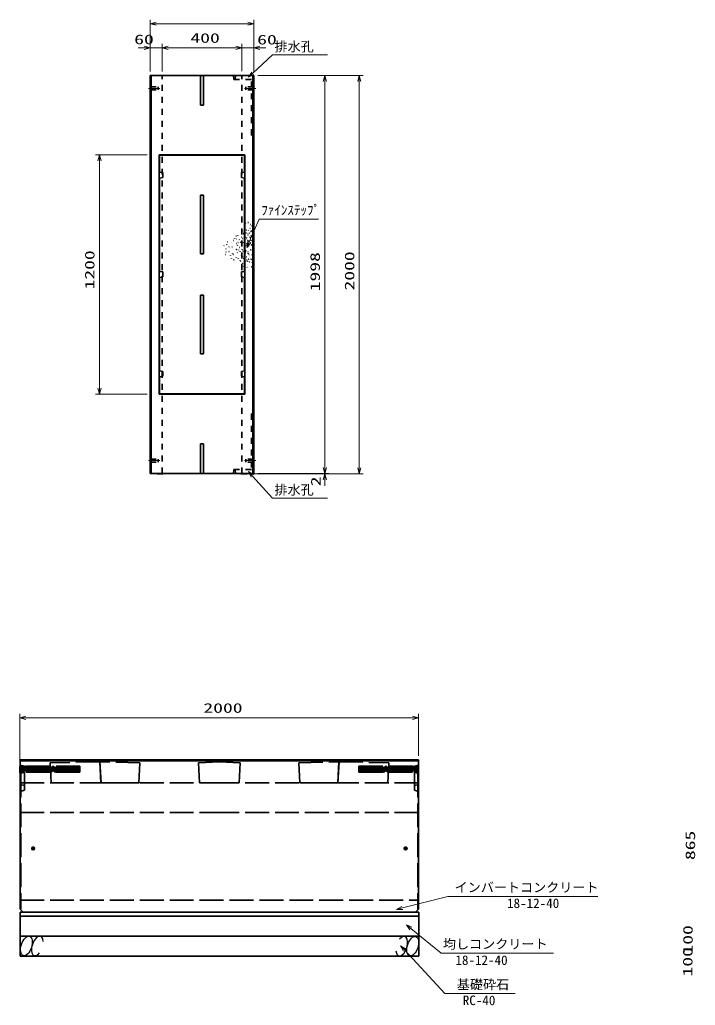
# Model space of a CAD drawing. Units: millimetres on the paper. Extents: x 15 to 1218, y 8 to 859.
# Drawn here: x 489.9 to 659.3, y 438.4 to 685.7 of the extents above; entities that cross this region are included whole.
import ezdxf
from ezdxf.enums import TextEntityAlignment as Align

# ---------------------------------------------------------------- set-up
doc = ezdxf.new("R2010")
doc.units = ezdxf.units.MM
for name, pattern in [('DASHED', [7.5, 6, -1.5]), ('USER2', [18.5, 12, -1.5, 3.5, -1.5]), ('USER3', [3, 1.5, -1.5])]:
    doc.linetypes.add(name, pattern=pattern)
for name, color, linetype, lineweight in [('D-BMK（構造物基準線）', 2, 'USER2', 18), ('D-STR-DIM（寸法）', 7, 'Continuous', 13), ('D-STR-HTXT(均しCON-旗)', 7, 'Continuous', 13), ('D-STR-HTXT(基礎砕石-旗)', 7, 'Continuous', 13), ('D-STR-HTXT（WS-旗）', 7, 'Continuous', 13), ('D-STR-HTXT（旗上げ）', 7, 'Continuous', 13), ('D-STR-STRF(グリ)', 7, 'Continuous', 25), ('D-STR（構造物）', 1, 'Continuous', 35)]:
    doc.layers.add(name, color=color, linetype=linetype, lineweight=lineweight)
doc.styles.add('ＭＳ ゴシック', font='')
doc.styles.get('ＭＳ ゴシック').set_extended_font_data('MS Gothic')

# ---------------------------------------------------------------- blocks, each defined once
blk = doc.blocks.new('_Open30')
at = {"color": 7, "linetype": 'Continuous', "lineweight": 13}
for p, q in [((-1, 0.2679), (0, 0)), ((0, 0), (-1, -0.2679)), ((0, 0), (-1, 0))]:
    blk.add_line(p, q, dxfattribs=at)

msp = doc.modelspace()

# ---------------------------------------------------------------- linework, layer by layer
at = {"layer": 'D-BMK（構造物基準線）'}
for p, q in [((522.168, 668.477), (525.017, 668.477)), ((546.243, 668.477), (549.092, 668.477)), ((522.168, 575.077), (525.017, 575.077)), ((549.092, 575.077), (546.243, 575.077))]:
    msp.add_line(p, q, dxfattribs=at)
at = {"layer": 'D-STR-DIM（寸法）'}
for p, q in [((522.63, 672.727), (522.63, 685.704)), ((548.63, 679.684), (548.63, 685.704)), ((524.13, 684.704), (547.13, 684.704)), ((521.13, 678.654), (519.63, 678.654)), ((522.63, 672.727), (522.63, 679.654)), ((522.63, 678.654), (525.63, 678.654)), ((525.63, 672.727), (525.63, 679.654)), ((525.63, 672.779), (525.63, 679.654)), ((527.13, 678.654), (544.13, 678.654)), ((527.13, 678.654), (528.63, 678.654)), ((544.13, 678.654), (542.63, 678.654)), ((545.63, 672.757), (545.63, 679.654)), ((545.63, 672.757), (545.63, 679.654)), ((545.63, 678.654), (548.63, 678.654)), ((548.63, 672.727), (548.63, 679.654)), ((550.13, 678.654), (551.63, 678.654)), ((549.63, 671.727), (567.419, 671.727)), ((565.982, 671.727), (576.059, 671.727)), ((566.419, 573.327), (566.419, 670.227)), ((575.059, 573.227), (575.059, 670.227)), ((521.88, 651.777), (508.917, 651.777)), ((509.917, 593.277), (509.917, 650.277)), ((521.88, 591.777), (508.917, 591.777)), ((566.419, 573.327), (566.419, 574.827)), ((548.38, 571.727), (567.419, 571.727)), ((549.63, 571.827), (567.419, 571.827)), ((549.63, 571.827), (567.419, 571.827)), ((564.982, 571.727), (576.059, 571.727)), ((566.419, 571.827), (566.419, 571.727)), ((566.419, 570.227), (566.419, 568.727)), ((489.928, 499.275), (489.928, 511.541)), ((491.428, 510.541), (588.418, 510.541)), ((589.918, 501.022), (589.918, 511.541))]:
    msp.add_line(p, q, dxfattribs=at)
at = {"layer": 'D-STR-HTXT(均しCON-旗)'}
for points in [[(634.851, 465.74), (597.218, 465.693), (585.854, 462.828)], [(623.774, 451.459), (595.567, 451.459), (588.008, 457.673)]]:
    msp.add_lwpolyline(points, dxfattribs=at)
at = {"layer": 'D-STR-HTXT(基礎砕石-旗)'}
msp.add_lwpolyline([(614.089, 441.38), (596.518, 441.38), (586.428, 452.246)], dxfattribs=at)
at = {"layer": 'D-STR-HTXT（WS-旗）'}
for points in [[(567.085, 676.873), (553.296, 676.873), (548.338, 672.284)], [(567.085, 565.678), (553.296, 565.678), (548.249, 571.211)]]:
    msp.add_lwpolyline(points, dxfattribs=at)
at = {"layer": 'D-STR-HTXT（旗上げ）'}
msp.add_lwpolyline([(564.803, 635.686), (549.973, 635.686), (547.474, 629.935)], dxfattribs=at)
at = {"layer": 'D-STR-STRF(グリ)'}
for centre, major_axis in [((491.593, 453.293), (0.79, 2.421)), ((588.442, 453.246), (-0.79, -2.421))]:
    msp.add_ellipse(centre, major_axis=major_axis, ratio=0.5139, dxfattribs=at)
for centre, start_param, end_param in [((494.334, 453.293), 5.3575563, 10.3750652), ((585.702, 453.246), 2.2159636, 7.2334726)]:
    msp.add_ellipse(centre, major_axis=(0.79, 2.421), ratio=0.5139, start_param=start_param, end_param=end_param, dxfattribs=at)
at = {"layer": 'D-STR（構造物）'}
for p, q in [((522.63, 571.827), (522.63, 671.727)), ((522.63, 671.727), (548.63, 671.727)), ((522.881, 571.827), (522.881, 671.727)), ((535.255, 671.727), (535.255, 664.227)), ((536.005, 671.727), (536.005, 664.227)), ((548.38, 571.827), (548.38, 671.727)), ((548.63, 571.827), (548.63, 671.727)), ((536.005, 664.227), (535.255, 664.227)), ((524.88, 591.777), (524.88, 651.777)), ((524.88, 651.777), (546.38, 651.777)), ((524.955, 651.702), (546.305, 651.702)), ((524.955, 647.452), (524.955, 651.702)), ((546.305, 647.452), (546.305, 651.702)), ((546.38, 591.777), (546.38, 651.777)), ((524.955, 647.452), (525.755, 647.327)), ((525.755, 646.077), (524.955, 645.952)), ((524.955, 645.952), (524.955, 622.527)), ((525.755, 647.327), (525.755, 646.077)), ((546.305, 647.452), (545.505, 647.327)), ((545.505, 647.327), (545.505, 646.077)), ((545.505, 646.077), (546.305, 645.952)), ((546.305, 645.952), (546.305, 622.527)), ((535.255, 641.702), (535.255, 626.952)), ((535.255, 641.702), (536.005, 641.702)), ((536.005, 626.952), (536.005, 641.702)), ((546.399, 633.775), (546.452, 633.722)), ((546.452, 633.722), (546.505, 633.775)), ((546.513, 634.629), (546.585, 634.61)), ((547.138, 634.805), (547.196, 634.853)), ((547.196, 634.853), (547.244, 634.795)), ((547.697, 633.366), (547.625, 633.347)), ((547.678, 633.439), (547.697, 633.366)), ((547.714, 634.298), (547.789, 634.298)), ((548.061, 633.914), (548.114, 633.967)), ((548.114, 633.967), (548.167, 633.914)), ((543.727, 630.801), (543.746, 630.874)), ((544.199, 631.384), (544.146, 631.437)), ((544.175, 630.677), (544.239, 630.714)), ((544.199, 631.384), (544.252, 631.437)), ((544.615, 631.561), (544.578, 631.626)), ((545.58, 631.181), (545.523, 631.133)), ((545.744, 632.639), (545.738, 632.713)), ((545.765, 630.846), (545.827, 630.803)), ((545.827, 630.803), (545.784, 630.741)), ((546.033, 632.041), (545.962, 632.066)), ((546.492, 633.052), (546.427, 633.015)), ((546.445, 631.925), (546.477, 631.857)), ((546.662, 632.229), (546.601, 632.186)), ((546.662, 632.229), (546.705, 632.168)), ((546.773, 630.816), (546.848, 630.816)), ((546.792, 630.986), (546.779, 631.06)), ((546.879, 632.902), (546.805, 632.915)), ((547.096, 632.053), (547.157, 632.096)), ((547.204, 631.625), (547.13, 631.632)), ((547.157, 632.096), (547.2, 632.034)), ((547.218, 632.831), (547.243, 632.902)), ((547.426, 632.156), (547.494, 632.187)), ((547.548, 631.209), (547.5, 631.267)), ((547.659, 631.151), (547.598, 631.108)), ((547.702, 631.09), (547.659, 631.151)), ((547.814, 632.529), (547.828, 632.603)), ((547.828, 632.603), (547.901, 632.59)), ((547.951, 631.099), (547.877, 631.112)), ((547.938, 631.025), (547.951, 631.099)), ((547.942, 631.477), (547.979, 631.542)), ((547.979, 631.542), (548.044, 631.505)), ((548.009, 632.729), (548.071, 632.772)), ((548.071, 632.772), (548.114, 632.71)), ((541.134, 629.057), (541.114, 628.985)), ((541.586, 628.181), (541.661, 628.181)), ((541.817, 629.281), (541.759, 629.232)), ((541.865, 629.223), (541.817, 629.281)), ((541.974, 629.97), (541.899, 629.976)), ((542.41, 628.726), (542.335, 628.726)), ((542.788, 628.342), (542.735, 628.395)), ((542.939, 629.679), (542.945, 629.754)), ((543.157, 628.643), (543.189, 628.711)), ((543.417, 630.294), (543.492, 630.301)), ((544.193, 629.587), (544.225, 629.519)), ((544.468, 629.09), (544.525, 629.138)), ((544.525, 629.138), (544.573, 629.081)), ((544.682, 629.827), (544.608, 629.834)), ((544.991, 630.564), (544.965, 630.493)), ((545.043, 628.584), (545.118, 628.584)), ((545.118, 628.584), (545.118, 628.509)), ((545.242, 629.849), (545.174, 629.818)), ((545.242, 629.849), (545.21, 629.917)), ((545.444, 628.252), (545.391, 628.199)), ((545.93, 629.744), (545.881, 629.801)), ((546.182, 629.705), (546.117, 629.667)), ((546.144, 629.77), (546.182, 629.705)), ((546.408, 630.445), (546.483, 630.438)), ((546.622, 629.098), (546.585, 629.033)), ((546.786, 629.478), (546.858, 629.498)), ((546.858, 629.498), (546.839, 629.57)), ((547.016, 630.294), (546.944, 630.275)), ((547.045, 628.741), (547.032, 628.668)), ((547.179, 630.257), (547.24, 630.214)), ((547.24, 630.214), (547.197, 630.153)), ((547.3, 628.931), (547.238, 628.888)), ((547.3, 628.931), (547.343, 628.87)), ((547.86, 630.302), (547.934, 630.315)), ((547.99, 629.247), (547.916, 629.234)), ((547.934, 630.315), (547.947, 630.241)), ((548.003, 629.173), (547.99, 629.247)), ((548.232, 629.076), (548.17, 629.119)), ((548.189, 629.015), (548.232, 629.076)), ((535.255, 626.952), (536.005, 626.952)), ((541.551, 626.825), (541.531, 626.753)), ((541.69, 627.463), (541.633, 627.415)), ((542.355, 627.475), (542.42, 627.513)), ((542.42, 627.513), (542.382, 627.577)), ((542.796, 626.515), (542.77, 626.445)), ((543.015, 625.869), (543.047, 625.801)), ((543.25, 626.98), (543.23, 627.052)), ((543.434, 626.892), (543.369, 626.855)), ((543.434, 626.892), (543.471, 626.827)), ((543.558, 626.423), (543.611, 626.476)), ((544.174, 625.931), (544.194, 626.004)), ((544.295, 628.038), (544.295, 627.963)), ((544.37, 628.038), (544.295, 628.038)), ((544.431, 627.268), (544.501, 627.242)), ((544.694, 625.769), (544.701, 625.694)), ((544.763, 627.911), (544.743, 627.984)), ((545.145, 627.519), (545.077, 627.487)), ((545.177, 627.451), (545.145, 627.519)), ((545.476, 626.502), (545.408, 626.47)), ((545.508, 626.434), (545.476, 626.502)), ((545.723, 628.017), (545.665, 627.968)), ((545.723, 628.017), (545.771, 627.959)), ((545.754, 626.4), (545.728, 626.329)), ((545.908, 627.681), (545.969, 627.638)), ((545.969, 627.638), (545.926, 627.577)), ((546.096, 625.85), (546.023, 625.869)), ((546.077, 625.777), (546.096, 625.85)), ((546.248, 626.602), (546.176, 626.583)), ((546.303, 627.051), (546.228, 627.051)), ((546.229, 626.675), (546.248, 626.602)), ((546.517, 625.902), (546.464, 625.955)), ((546.464, 625.849), (546.517, 625.902)), ((546.625, 627.274), (546.551, 627.28)), ((546.613, 627.688), (546.67, 627.736)), ((546.67, 627.736), (546.622, 627.794)), ((546.773, 626.227), (546.848, 626.227)), ((547.159, 627.13), (547.087, 627.11)), ((547.179, 627.503), (547.107, 627.523)), ((547.178, 627.057), (547.159, 627.13)), ((547.16, 627.431), (547.179, 627.503)), ((547.345, 626.772), (547.403, 626.82)), ((547.403, 626.82), (547.355, 626.878)), ((547.74, 627.944), (547.802, 627.987)), ((547.802, 627.987), (547.845, 627.925)), ((547.87, 625.617), (547.876, 625.692)), ((548.093, 627.934), (548.08, 627.861)), ((548.099, 626.738), (548.092, 626.663)), ((543.538, 625.445), (543.595, 625.493)), ((543.595, 625.493), (543.643, 625.435)), ((545.22, 625.397), (545.22, 625.322)), ((545.336, 625.104), (545.283, 625.051)), ((545.765, 624.574), (545.69, 624.574)), ((545.75, 623.795), (545.718, 623.727)), ((545.765, 624.649), (545.765, 624.574)), ((546.115, 623.811), (546.061, 623.864)), ((546.061, 623.758), (546.115, 623.811)), ((546.319, 625.167), (546.262, 625.118)), ((546.319, 625.167), (546.271, 625.224)), ((546.409, 625.092), (546.409, 625.167)), ((546.57, 624.071), (546.623, 624.017)), ((546.833, 625.448), (546.765, 625.48)), ((546.871, 623.596), (546.939, 623.564)), ((546.939, 623.564), (546.907, 623.496)), ((546.941, 625.091), (547.015, 625.084)), ((547.015, 625.084), (547.009, 625.009)), ((547.285, 625.619), (547.213, 625.639)), ((547.285, 625.619), (547.266, 625.547)), ((547.509, 624.936), (547.451, 624.888)), ((547.461, 624.994), (547.509, 624.936)), ((547.976, 623.733), (547.982, 623.808)), ((548.066, 625.464), (548.018, 625.522)), ((548.115, 623.532), (548.172, 623.58)), ((548.172, 623.58), (548.124, 623.638)), ((548.198, 624.779), (548.205, 624.854)), ((525.755, 622.402), (524.955, 622.527)), ((524.955, 621.027), (525.755, 621.152)), ((524.955, 621.027), (524.955, 597.602)), ((525.755, 621.152), (525.755, 622.402)), ((545.505, 622.402), (546.305, 622.527)), ((545.505, 621.152), (545.505, 622.402)), ((546.305, 621.027), (545.505, 621.152)), ((546.305, 621.027), (546.305, 597.602)), ((535.255, 616.602), (536.005, 616.602)), ((535.255, 616.602), (535.255, 601.852)), ((536.005, 601.852), (536.005, 616.602)), ((535.255, 601.852), (536.005, 601.852)), ((525.755, 597.477), (524.955, 597.602)), ((524.955, 596.102), (525.755, 596.227)), ((524.955, 596.102), (524.955, 591.852)), ((525.755, 596.227), (525.755, 597.477)), ((545.505, 597.477), (546.305, 597.602)), ((545.505, 596.227), (545.505, 597.477)), ((546.305, 596.102), (545.505, 596.227)), ((546.305, 596.102), (546.305, 591.852)), ((524.88, 591.777), (546.38, 591.777)), ((524.955, 591.852), (546.305, 591.852)), ((535.255, 571.827), (535.255, 579.327)), ((535.255, 579.327), (536.005, 579.327)), ((536.005, 571.827), (536.005, 579.327)), ((522.63, 571.827), (548.63, 571.827)), ((524.38, 571.727), (524.28, 571.827)), ((525.88, 571.727), (524.38, 571.727)), ((525.88, 571.727), (525.98, 571.827)), ((545.381, 571.727), (545.281, 571.827)), ((545.381, 571.727), (546.88, 571.727)), ((546.88, 571.727), (546.98, 571.827)), ((490.018, 462.519), (490.018, 500.022)), ((490.018, 500.022), (539.968, 500.022)), ((490.018, 499.772), (539.968, 499.772)), ((589.918, 500.022), (539.968, 500.022)), ((589.918, 499.772), (539.968, 499.772)), ((589.918, 462.519), (589.918, 500.022)), ((489.928, 498.275), (490.023, 498.37)), ((489.928, 498.275), (489.928, 496.775)), ((489.928, 496.775), (490.023, 496.68)), ((510.293, 494.269), (519.793, 494.269)), ((534.993, 494.269), (539.968, 494.269)), ((544.943, 494.269), (539.968, 494.269)), ((569.643, 494.269), (560.143, 494.269)), ((492.818, 477.769), (493.718, 477.769)), ((493.268, 478.219), (493.268, 477.319)), ((587.118, 477.769), (586.218, 477.769)), ((586.668, 478.219), (586.668, 477.319)), ((490.018, 462.519), (490.768, 461.769)), ((589.918, 462.519), (589.168, 461.769)), ((590.018, 461.769), (490.018, 461.769)), ((490.018, 461.769), (490.018, 460.769)), ((490.018, 460.769), (590.018, 460.769)), ((490.018, 460.769), (590.018, 460.769)), ((490.018, 460.769), (490.018, 455.769)), ((539.968, 461.769), (490.768, 461.769)), ((539.968, 461.769), (589.168, 461.769)), ((590.018, 461.769), (590.018, 460.769)), ((590.018, 460.769), (590.018, 455.769)), ((490.018, 455.769), (590.018, 455.769)), ((490.018, 455.769), (490.018, 450.769)), ((490.018, 455.769), (590.018, 455.769)), ((590.018, 455.769), (590.018, 450.769)), ((490.018, 450.769), (590.018, 450.769))]:
    msp.add_line(p, q, dxfattribs=at)
at = {"layer": 'D-STR（構造物）', "linetype": 'USER3'}
for p, q in [((525.63, 571.827), (525.63, 671.727)), ((543.598, 670.677), (543.518, 671.727)), ((548.055, 670.677), (543.598, 670.677)), ((543.964, 670.677), (544.038, 671.727)), ((545.63, 571.827), (545.63, 671.727)), ((548.055, 656.727), (548.055, 670.677)), ((522.63, 668.827), (524.63, 668.827)), ((522.63, 668.127), (524.63, 668.127)), ((524.63, 668.127), (524.63, 668.827)), ((548.63, 668.827), (546.63, 668.827)), ((546.63, 668.127), (546.63, 668.827)), ((548.63, 668.127), (546.63, 668.127)), ((548.055, 656.727), (548.63, 656.727)), ((548.055, 586.827), (548.63, 586.827)), ((548.055, 586.827), (548.055, 572.877)), ((522.63, 575.427), (524.63, 575.427)), ((522.63, 574.727), (524.63, 574.727)), ((524.63, 575.427), (524.63, 574.727)), ((548.63, 575.427), (546.63, 575.427)), ((546.63, 575.427), (546.63, 574.727)), ((548.63, 574.727), (546.63, 574.727)), ((543.598, 572.877), (543.518, 571.827)), ((548.055, 572.877), (543.598, 572.877)), ((543.964, 572.877), (544.038, 571.827))]:
    msp.add_line(p, q, dxfattribs=at)
at = {"layer": 'D-STR（構造物）', "linetype": 'DASHED'}
for p, q in [((490.017, 498.172), (490.696, 498.511)), ((492.517, 498.422), (490.017, 497.172)), ((491.517, 498.422), (490.017, 497.672)), ((490.017, 496.672), (493.517, 498.422)), ((490.017, 498.422), (493.017, 496.922)), ((490.017, 497.922), (492.017, 496.922)), ((490.017, 497.422), (491.017, 496.922)), ((490.018, 498.675), (491.068, 498.422)), ((494.017, 496.922), (490.969, 498.446)), ((505.018, 498.422), (491.068, 498.422)), ((491.517, 496.922), (494.517, 498.422)), ((495.017, 496.922), (492.017, 498.422)), ((492.517, 496.922), (495.517, 498.422)), ((493.017, 498.422), (496.017, 496.922)), ((496.517, 498.422), (493.517, 496.922)), ((494.017, 498.422), (497.017, 496.922)), ((497.517, 498.422), (494.517, 496.922)), ((495.017, 498.422), (498.017, 496.922)), ((498.517, 498.422), (495.517, 496.922)), ((496.017, 498.422), (499.017, 496.922)), ((496.517, 496.922), (499.517, 498.422)), ((500.017, 496.922), (497.017, 498.422)), ((497.517, 496.922), (500.517, 498.422)), ((509.968, 499.524), (497.518, 499.27)), ((497.518, 499.27), (497.754, 494.269)), ((501.017, 496.922), (498.017, 498.422)), ((498.517, 496.922), (501.517, 498.422)), ((499.017, 498.422), (502.017, 496.922)), ((499.517, 496.922), (502.517, 498.422)), ((500.017, 498.422), (503.017, 496.922)), ((503.517, 498.422), (500.517, 496.922)), ((501.017, 498.422), (504.017, 496.922)), ((504.517, 498.422), (501.517, 496.922)), ((502.017, 498.422), (505.018, 496.921)), ((502.517, 496.922), (505.018, 498.172)), ((505.018, 497.421), (503.017, 498.422)), ((503.517, 496.922), (505.018, 497.672)), ((505.018, 497.921), (504.017, 498.422)), ((504.517, 496.922), (505.018, 497.172)), ((505.018, 496.922), (505.018, 498.422)), ((509.968, 499.524), (510.232, 494.269)), ((510.293, 494.269), (510.028, 499.522)), ((520.043, 499.274), (510.043, 499.524)), ((520.043, 499.274), (519.793, 494.269)), ((534.743, 499.274), (539.918, 499.524)), ((534.993, 494.269), (534.743, 499.274)), ((545.193, 499.274), (540.018, 499.524)), ((544.943, 494.269), (545.193, 499.274)), ((559.893, 499.274), (569.893, 499.524)), ((559.893, 499.274), (560.143, 494.269)), ((569.643, 494.269), (569.907, 499.522)), ((569.968, 499.524), (569.703, 494.269)), ((569.968, 499.524), (582.418, 499.27)), ((574.918, 496.922), (574.918, 498.422)), ((574.918, 498.422), (588.867, 498.422)), ((577.919, 498.422), (574.918, 496.921)), ((574.918, 497.421), (576.919, 498.422)), ((574.918, 497.921), (575.919, 498.422)), ((577.419, 496.922), (574.918, 498.172)), ((576.419, 496.922), (574.918, 497.672)), ((575.419, 496.922), (574.918, 497.172)), ((575.419, 498.422), (578.419, 496.922)), ((578.919, 498.422), (575.919, 496.922)), ((576.419, 498.422), (579.419, 496.922)), ((579.919, 498.422), (576.919, 496.922)), ((580.419, 496.922), (577.419, 498.422)), ((580.919, 498.422), (577.919, 496.922)), ((581.419, 496.922), (578.419, 498.422)), ((578.919, 496.922), (581.919, 498.422)), ((582.419, 496.922), (579.419, 498.422)), ((579.919, 496.922), (582.919, 498.422)), ((583.419, 496.922), (580.419, 498.422)), ((583.919, 498.422), (580.919, 496.922)), ((581.419, 498.422), (584.419, 496.922)), ((584.919, 498.422), (581.919, 496.922)), ((582.418, 499.27), (582.182, 494.269)), ((582.419, 498.422), (585.419, 496.922)), ((585.919, 498.422), (582.919, 496.922)), ((583.419, 498.422), (586.419, 496.922)), ((586.919, 498.422), (583.919, 496.922)), ((587.419, 496.922), (584.419, 498.422)), ((584.919, 496.922), (587.919, 498.422)), ((588.419, 496.922), (585.419, 498.422)), ((585.919, 496.922), (588.966, 498.446)), ((589.919, 496.672), (586.419, 498.422)), ((589.919, 498.422), (586.919, 496.922)), ((587.419, 498.422), (589.919, 497.172)), ((589.919, 497.922), (587.919, 496.922)), ((588.419, 498.422), (589.919, 497.672)), ((589.918, 498.675), (588.867, 498.422)), ((589.919, 497.422), (588.919, 496.922)), ((589.919, 498.172), (589.24, 498.511)), ((490.018, 496.595), (491.068, 496.922)), ((490.178, 496.567), (490.178, 462.519)), ((505.018, 496.922), (491.067, 496.922)), ((491.068, 492.346), (491.068, 496.922)), ((574.918, 496.922), (588.869, 496.922)), ((589.918, 496.595), (588.868, 496.922)), ((588.868, 492.346), (588.868, 496.922)), ((589.758, 496.567), (589.758, 462.519)), ((490.018, 494.269), (539.968, 494.269)), ((491.068, 493.543), (490.018, 493.812)), ((490.018, 492.077), (491.068, 492.346)), ((589.918, 494.269), (539.968, 494.269)), ((588.868, 493.543), (589.918, 493.812)), ((589.918, 492.077), (588.868, 492.346)), ((490.018, 486.769), (539.968, 486.769)), ((589.918, 486.769), (539.968, 486.769)), ((490.018, 464.769), (589.817, 464.769))]:
    msp.add_line(p, q, dxfattribs=at)
at = {"layer": 'D-STR（構造物）'}
for centre, radius in [((493.268, 477.769), 0.35), ((493.268, 477.769), 0.3), ((586.668, 477.769), 0.35), ((586.668, 477.769), 0.3)]:
    msp.add_circle(centre, radius, dxfattribs=at)

# ---------------------------------------------------------------- block references
at = {"layer": 'D-STR-DIM（寸法）', "xscale": 1.5, "yscale": 1.5}
for p, rotation in [((522.63, 684.704), 180), ((525.63, 678.654), 180), ((525.63, 678.654), 180), ((548.63, 678.654), 180), ((566.419, 671.727), 90), ((575.059, 671.727), 90), ((509.917, 651.777), 90), ((509.917, 591.777), 270), ((566.419, 571.827), 270), ((566.419, 571.827), 270), ((566.419, 571.727), 90), ((575.059, 571.727), 270), ((489.928, 510.541), 180)]:
    msp.add_blockref('_Open30', p, dxfattribs=dict(at, rotation=rotation))
for p in [(548.63, 684.704), (522.63, 678.654), (545.63, 678.654), (545.63, 678.654), (589.918, 510.541)]:
    msp.add_blockref('_Open30', p, dxfattribs=at)
at = {"layer": 'D-STR-HTXT(均しCON-旗)', "xscale": 1.5, "yscale": 1.5}
for p, rotation in [((584.4, 462.462), 194.1476), ((586.849, 458.625), 140.57786)]:
    msp.add_blockref('_Open30', p, dxfattribs=dict(at, rotation=rotation))
at = {"layer": 'D-STR-HTXT(基礎砕石-旗)', "xscale": 1.5, "yscale": 1.5, "rotation": 132.88015}
msp.add_blockref('_Open30', (585.407, 453.345), dxfattribs=at)
at = {"layer": 'D-STR-HTXT（WS-旗）', "xscale": 1.5, "yscale": 1.5}
for p, rotation in [((547.238, 671.265), 222.78711), ((547.238, 572.319), 132.37661)]:
    msp.add_blockref('_Open30', p, dxfattribs=dict(at, rotation=rotation))
at = {"layer": 'D-STR-HTXT（旗上げ）', "xscale": 1.5, "yscale": 1.5, "rotation": 246.50838}
msp.add_blockref('_Open30', (546.876, 628.559), dxfattribs=at)

# ---------------------------------------------------------------- texts
at = {"layer": 'D-STR-DIM（寸法）', "style": 'ＭＳ ゴシック', "width": 1.5}
for s, p in [('60', (518.616, 678.842)), ('400', (532.714, 679.191)), ('60', (549.45, 678.777)), ('2000', (535.964, 511.078))]:
    msp.add_text(s, height=2.405, dxfattribs=at).set_placement(p, align=Align.BOTTOM_LEFT)
for s, p in [('1200', (509.379, 618.027)), ('1998', (565.882, 617.568)), ('2000', (574.522, 617.768)), ('2', (566.057, 568.639)), ('865', (659.969, 474.846)), ('100', (659.36, 451.153)), ('100', (659.307, 445.65))]:
    msp.add_text(s, height=2.405, rotation=90, dxfattribs=at).set_placement(p, align=Align.BOTTOM_LEFT)
at = {"layer": 'D-STR-HTXT(均しCON-旗)', "style": 'ＭＳ ゴシック'}
for s, p in [('インバートコンクリート', (598.948, 466.081)), ('18-12-40', (612.09, 462.09)), ('均しコンクリート', (596.014, 451.87)), ('18-12-40', (599.148, 447.808))]:
    msp.add_text(s, height=2.405, dxfattribs=at).set_placement(p, align=Align.BOTTOM_LEFT)
at = {"layer": 'D-STR-HTXT(基礎砕石-旗)', "style": 'ＭＳ ゴシック'}
for s, p in [('基礎砕石', (599.502, 441.714)), ('RC-40', (600.989, 437.729))]:
    msp.add_text(s, height=2.405, dxfattribs=at).set_placement(p, align=Align.BOTTOM_LEFT)
at = {"layer": 'D-STR-HTXT（WS-旗）', "style": 'ＭＳ ゴシック'}
for p in [(553.777, 677.025), (553.777, 565.83)]:
    msp.add_text('排水孔', height=2.405, dxfattribs=at).set_placement(p, align=Align.BOTTOM_LEFT)
at = {"layer": 'D-STR-HTXT（旗上げ）', "style": 'ＭＳ ゴシック'}
msp.add_text('ﾌｧｲﾝｽﾃｯﾌﾟ', height=2.405, dxfattribs=at).set_placement((550.453, 636.01), align=Align.BOTTOM_LEFT)

doc.saveas('drawing.dxf')
